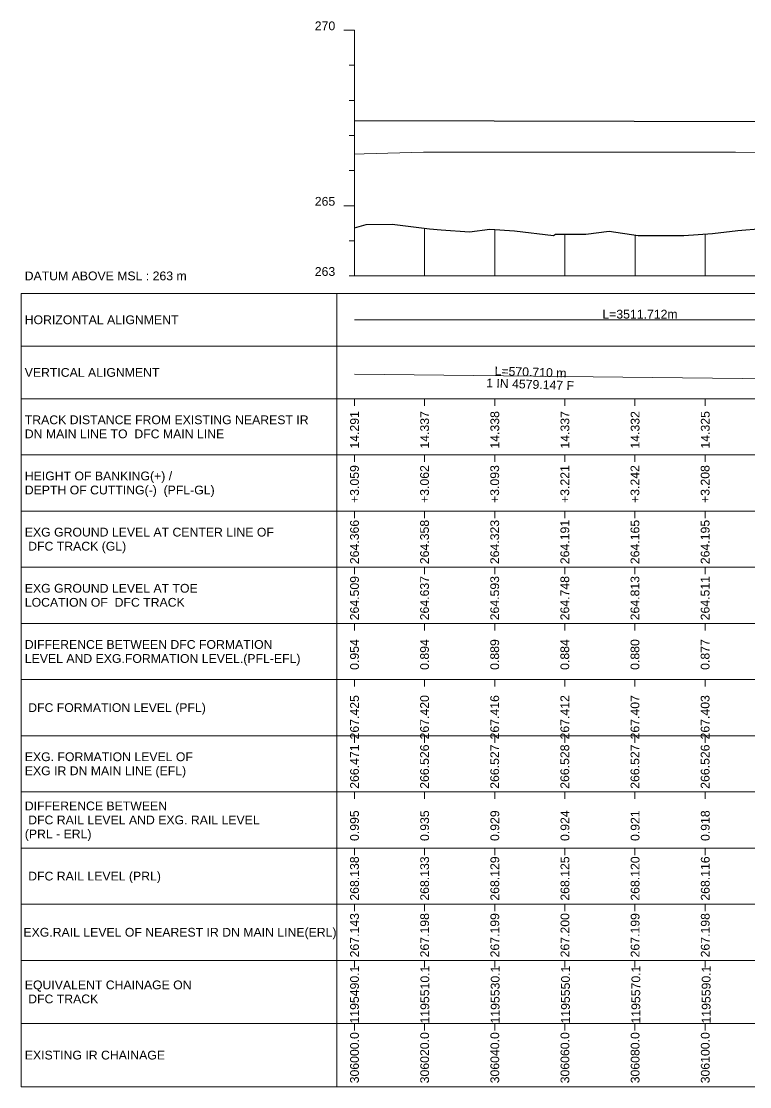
# Model space of a CAD drawing. Header units: metres. Extents: x 4905 to 19505, y -12340 to -11876.
# Drawn here: x 15905 to 16112.7, y -12231 to -11927.5 of the extents above; entities that cross this region are included whole.
import ezdxf
from ezdxf.enums import TextEntityAlignment as Align

# ---------------------------------------------------------------- set-up
doc = ezdxf.new("R2010")
doc.units = ezdxf.units.M
doc.header["$MEASUREMENT"] = 0
doc.layers.get('0').update_dxf_attribs({"lineweight": 0})
for name, color, linetype, lineweight in [('LS DATUM', 7, 'Continuous', 0), ('LS DATUM X', 7, 'Continuous', 0), ('LS DATUM Y', 7, 'Continuous', 0), ('LS DIFF. EXG.RL & PRO. RL', 10, 'Continuous', 0), ('LS DIFF. PFL & EFL', 10, 'Continuous', 0), ('LS EXG GL', 7, 'Continuous', 0), ('LS EXG IR CH', 7, 'Continuous', 0), ('LS EXG RL', 7, 'Continuous', 0), ('LS EXG. FL', 7, 'Continuous', 0), ('LS EXG. GL', 7, 'Continuous', 0), ('LS EXG. GL AT PRO. TOE', 7, 'Continuous', 0), ('LS EXG. IR CH', 7, 'Continuous', 0), ('LS EXG. RL', 7, 'Continuous', 0), ('LS FRAME', 7, 'Continuous', 0), ('LS PFL-EFL', 10, 'Continuous', 0), ('LS PRL-ERL', 10, 'Continuous', 0), ('LS PRO. CUT & FILL', 10, 'Continuous', 0), ('LS PRO. DFCC CH', 10, 'Continuous', 0), ('LS PRO. FL', 10, 'Continuous', 0), ('LS PRO. RL', 10, 'Continuous', 0), ('LS PROFILE EXG FL', 7, 'Continuous', 25), ('LS PROFILE EXG GL', 7, 'Continuous', 30), ('LS PROFILE PRO FL', 1, 'Continuous', 30), ('LS TICKS', 7, 'Continuous', 0), ('LS TRACK CENTER', 10, 'Continuous', 0), ("LS TRACK CENTER's", 10, 'Continuous', 0), ('Profile Grid', 7, 'Continuous', 0), ('Profile Vertical Alignment', 7, 'Continuous', 0)]:
    doc.layers.add(name, color=color, linetype=linetype, lineweight=lineweight)
doc.layers.add('LS HORIZONTAL ALIGNMENT', color=10, linetype='Continuous')
doc.layers.add('LS VERTICAL ALIGNMENT', color=10, linetype='Continuous')
doc.styles.get("Standard").update_dxf_attribs({"font": 'arial.ttf'})
doc.styles.add('Style-Arial', font='arial.ttf')
doc.styles.add('StyleArial', font='arial.ttf')

msp = doc.modelspace()

# ---------------------------------------------------------------- linework, layer by layer
msp.add_lwpolyline([(15905, -12005), (15995, -12005)])
at = {"layer": 'LS DATUM X', "color": 7, "linetype": 'Continuous', "lineweight": 0}
msp.add_line((16000, -12000), (16500, -12000), dxfattribs=at)
at = {"layer": 'LS DATUM Y', "color": 7, "linetype": 'Continuous', "lineweight": 0}
for p, q in [((15997, -11930), (16000, -11930)), ((15997, -11930), (16000, -11930)), ((16000, -12000), (16000, -11930)), ((15998.5, -11940), (16000, -11940)), ((15998.5, -11950), (16000, -11950)), ((15998.5, -11960), (16000, -11960)), ((15998.5, -11970), (16000, -11970)), ((15997, -11980), (16000, -11980)), ((15998.5, -11990), (16000, -11990)), ((15998.5, -12000), (16000, -12000))]:
    msp.add_line(p, q, dxfattribs=at)
at = {"layer": 'LS FRAME'}
for points in [[(15995, -12231), (15905, -12231), (15905, -12005)], [(15995, -12020), (15905, -12020)], [(15995, -12035), (15905, -12035)], [(15995, -12051), (15905, -12051)], [(15905, -12051), (15995, -12051)], [(15995, -12067), (15905, -12067)], [(15905, -12067), (15995, -12067)], [(15995, -12083), (15905, -12083)], [(15905, -12083), (15995, -12083)], [(15995, -12099), (15905, -12099)], [(15995, -12115), (15905, -12115)], [(15905, -12115), (15995, -12115)], [(15995, -12131), (15905, -12131)], [(15905, -12131), (15995, -12131)], [(15995, -12147), (15905, -12147)], [(15905, -12147), (15995, -12147)], [(15995, -12163), (15905, -12163)], [(15905, -12163), (15995, -12163)], [(15995, -12179), (15905, -12179)], [(15995, -12195), (15905, -12195)], [(15995, -12213), (15905, -12213)]]:
    msp.add_lwpolyline(points, dxfattribs=at)
at = {"layer": 'LS FRAME', "color": 7, "linetype": 'Continuous', "lineweight": 0, "flags": 128}
for points in [[(15995, -12020), (16505, -12020), (16505, -12005), (15995, -12005), (15995, -12020)], [(15995, -12035), (16505, -12035), (16505, -12020), (15995, -12020), (15995, -12035)], [(15995, -12051), (16505, -12051), (16505, -12035), (15995, -12035), (15995, -12051)], [(15995, -12067), (16505, -12067), (16505, -12051), (15995, -12051), (15995, -12067)], [(15995, -12083), (16505, -12083), (16505, -12067), (15995, -12067), (15995, -12083)], [(15995, -12099), (16505, -12099), (16505, -12083), (15995, -12083), (15995, -12099)], [(15995, -12115), (16505, -12115), (16505, -12099), (15995, -12099), (15995, -12115)], [(15995, -12131), (16505, -12131), (16505, -12115), (15995, -12115), (15995, -12131)], [(15995, -12147), (16505, -12147), (16505, -12131), (15995, -12131), (15995, -12147)], [(15995, -12163), (16505, -12163), (16505, -12147), (15995, -12147), (15995, -12163)], [(15995, -12179), (16505, -12179), (16505, -12163), (15995, -12163), (15995, -12179)], [(15995, -12195), (16505, -12195), (16505, -12179), (15995, -12179), (15995, -12195)], [(15995, -12213), (16505, -12213), (16505, -12195), (15995, -12195), (15995, -12213)], [(15995, -12231), (16505, -12231), (16505, -12213), (15995, -12213), (15995, -12231)]]:
    msp.add_lwpolyline(points, close=True, dxfattribs=at)
at = {"layer": 'LS PROFILE EXG FL', "lineweight": 0}
msp.add_lwpolyline([(16000, -11965.29), (16002.73, -11965.22), (16019.68, -11964.74), (16038.11, -11964.73), (16056.25, -11964.72), (16071.97, -11964.73), (16092.31, -11964.74), (16108.62, -11964.75), (16129.54, -11964.86)], dxfattribs=at)
at = {"layer": 'LS PROFILE EXG GL', "flags": 128}
msp.add_lwpolyline([(16000, -11986.34), (16003.31, -11985.38), (16010.77, -11985.25), (16021.4, -11986.61), (16024.67, -11986.85), (16032.77, -11987.47), (16038.62, -11986.67), (16038.62, -11986.67), (16045.59, -11987.2), (16056.69, -11988.44), (16057.26, -11988.08), (16057.26, -11988.08), (16065.92, -11988.11), (16072.56, -11987.22), (16072.56, -11987.22), (16080.86, -11988.49), (16093.9, -11988.51), (16093.9, -11988.51), (16102.04, -11987.9), (16109.33, -11987.02), (16123.14, -11985.94)], dxfattribs=at)
at = {"layer": 'LS PROFILE PRO FL'}
msp.add_line((16000, -11955.75), (16240.04, -11956.28), dxfattribs=at)
at = {"layer": 'LS TICKS', "color": 7, "linetype": 'Continuous', "lineweight": 0, "flags": 128}
for points in [[(16000, -12037), (16000, -12035)], [(16019.97, -12037), (16019.97, -12035)], [(16039.97, -12037), (16039.97, -12035)], [(16059.96, -12037), (16059.96, -12035)], [(16079.96, -12037), (16079.96, -12035)], [(16099.96, -12037), (16099.96, -12035)], [(16000, -12053), (16000, -12051)], [(16019.97, -12053), (16019.97, -12051)], [(16039.97, -12053), (16039.97, -12051)], [(16059.96, -12053), (16059.96, -12051)], [(16079.96, -12053), (16079.96, -12051)], [(16099.96, -12053), (16099.96, -12051)], [(16000, -12069), (16000, -12067)], [(16019.97, -12069), (16019.97, -12067)], [(16039.97, -12069), (16039.97, -12067)], [(16059.96, -12069), (16059.96, -12067)], [(16079.96, -12069), (16079.96, -12067)], [(16099.96, -12069), (16099.96, -12067)], [(16000, -12085), (16000, -12083)], [(16019.97, -12085), (16019.97, -12083)], [(16039.97, -12085), (16039.97, -12083)], [(16059.96, -12085), (16059.96, -12083)], [(16079.96, -12085), (16079.96, -12083)], [(16099.96, -12085), (16099.96, -12083)], [(16000, -12101), (16000, -12099)], [(16019.97, -12101), (16019.97, -12099)], [(16039.97, -12101), (16039.97, -12099)], [(16059.96, -12101), (16059.96, -12099)], [(16079.96, -12101), (16079.96, -12099)], [(16099.96, -12101), (16099.96, -12099)], [(16000, -12117), (16000, -12115)], [(16019.97, -12117), (16019.97, -12115)], [(16039.97, -12117), (16039.97, -12115)], [(16059.96, -12117), (16059.96, -12115)], [(16079.96, -12117), (16079.96, -12115)], [(16099.96, -12117), (16099.96, -12115)], [(16000, -12133), (16000, -12131)], [(16019.97, -12133), (16019.97, -12131)], [(16039.97, -12133), (16039.97, -12131)], [(16059.96, -12133), (16059.96, -12131)], [(16079.96, -12133), (16079.96, -12131)], [(16099.96, -12133), (16099.96, -12131)], [(16000, -12149), (16000, -12147)], [(16019.97, -12149), (16019.97, -12147)], [(16039.97, -12149), (16039.97, -12147)], [(16059.96, -12149), (16059.96, -12147)], [(16079.96, -12149), (16079.96, -12147)], [(16099.96, -12149), (16099.96, -12147)], [(16000, -12165), (16000, -12163)], [(16019.97, -12165), (16019.97, -12163)], [(16039.97, -12165), (16039.97, -12163)], [(16059.96, -12165), (16059.96, -12163)], [(16079.96, -12165), (16079.96, -12163)], [(16099.96, -12165), (16099.96, -12163)], [(16000, -12181), (16000, -12179)], [(16019.97, -12181), (16019.97, -12179)], [(16039.97, -12181), (16039.97, -12179)], [(16059.96, -12181), (16059.96, -12179)], [(16079.96, -12181), (16079.96, -12179)], [(16099.96, -12181), (16099.96, -12179)], [(16000, -12197), (16000, -12195)], [(16019.97, -12197), (16019.97, -12195)], [(16039.97, -12197), (16039.97, -12195)], [(16059.96, -12197), (16059.96, -12195)], [(16079.96, -12197), (16079.96, -12195)], [(16099.96, -12197), (16099.96, -12195)], [(16000, -12215), (16000, -12213)], [(16019.97, -12215), (16019.97, -12213)], [(16039.97, -12215), (16039.97, -12213)], [(16059.96, -12215), (16059.96, -12213)], [(16079.96, -12215), (16079.96, -12213)], [(16099.96, -12215), (16099.96, -12213)]]:
    msp.add_lwpolyline(points, dxfattribs=at)
at = {"layer": 'Profile Grid', "flags": 128}
for points in [[(16019.97, -12000), (16019.97, -11986.42)], [(16039.97, -12000), (16039.97, -11986.77)], [(16059.97, -12000), (16059.97, -11988.09)], [(16079.97, -12000), (16079.97, -11988.35)], [(16099.96, -12000), (16099.96, -11988.05)], [(16000, -12000), (16000, -11999.87)]]:
    msp.add_lwpolyline(points, dxfattribs=at)
at = {"layer": 'Profile Vertical Alignment', "color": 1, "elevation": 0, "flags": 128}
msp.add_lwpolyline([(16000, -12012.5), (16500, -12012.5)], dxfattribs=at)
at = {"layer": 'Profile Vertical Alignment', "color": 1, "flags": 128}
msp.add_lwpolyline([(16000, -12028), (16238.04, -12030.63)], dxfattribs=at)

# ---------------------------------------------------------------- texts
at = {"layer": 'LS DATUM', "color": 7, "style": 'StyleArial'}
msp.add_text('DATUM ABOVE MSL : 263 m', height=2.5, rotation=0, dxfattribs=at).set_placement((15905.97, -12000), align=Align.MIDDLE_LEFT)
at = {"layer": 'LS DATUM Y', "color": 7, "lineweight": 0, "style": 'Style-Arial'}
for s, p in [('270', (15994.5, -11930)), ('270', (15994.5, -11930)), ('265', (15994.5, -11980)), ('263', (15994.5, -12000))]:
    msp.add_text(s, height=2.5, dxfattribs=at).set_placement(p, align=Align.RIGHT)
at = {"layer": 'LS DIFF. EXG.RL & PRO. RL', "color": 10, "style": 'StyleArial'}
for s, p in [('DIFFERENCE BETWEEN ', (15906, -12151)), (' DFC RAIL LEVEL AND EXG. RAIL LEVEL ', (15906, -12155)), ('(PRL - ERL)', (15906, -12159))]:
    msp.add_text(s, height=2.5, rotation=0, dxfattribs=at).set_placement(p, align=Align.MIDDLE_LEFT)
at = {"layer": 'LS DIFF. PFL & EFL', "color": 10, "style": 'StyleArial'}
for s, p in [('DIFFERENCE BETWEEN DFC FORMATION ', (15906, -12105)), ('LEVEL AND EXG.FORMATION LEVEL.(PFL-EFL)', (15906, -12109))]:
    msp.add_text(s, height=2.5, rotation=0, dxfattribs=at).set_placement(p, align=Align.MIDDLE_LEFT)
at = {"layer": 'LS EXG GL', "style": 'Style-Arial'}
for s, p in [('264.366', (16000, -12069.5)), ('264.358', (16019.97, -12069.5)), ('264.323', (16039.97, -12069.5)), ('264.191', (16059.96, -12069.5)), ('264.165', (16079.96, -12069.5)), ('264.195', (16099.96, -12069.5))]:
    msp.add_text(s, height=2.5, rotation=90, dxfattribs=at).set_placement(p, align=Align.MIDDLE_RIGHT)
at = {"layer": 'LS EXG IR CH', "lineweight": 0, "style": 'Style-Arial'}
for s, p in [('306000.0', (16000, -12215.47)), ('306020.0', (16020, -12215.47)), ('306040.0', (16040, -12215.47)), ('306060.0', (16060, -12215.47)), ('306080.0', (16080, -12215.47)), ('306100.0', (16100, -12215.47))]:
    msp.add_text(s, height=2.5, rotation=90, dxfattribs=at).set_placement(p, align=Align.MIDDLE_RIGHT)
at = {"layer": 'LS EXG RL', "style": 'Style-Arial'}
for s, p in [('267.143', (16000, -12181.54)), ('267.198', (16020, -12181.54)), ('267.199', (16040, -12181.54)), ('267.200', (16060, -12181.54)), ('267.199', (16080, -12181.54)), ('267.198', (16100, -12181.54))]:
    msp.add_text(s, height=2.5, rotation=90, dxfattribs=at).set_placement(p, align=Align.MIDDLE_RIGHT)
at = {"layer": 'LS EXG. FL'}
for s, p in [('266.471', (16000, -12133.5)), ('266.526', (16019.97, -12133.5)), ('266.527', (16039.97, -12133.5)), ('266.528', (16059.96, -12133.5)), ('266.527', (16079.96, -12133.5)), ('266.526', (16099.96, -12133.5))]:
    msp.add_text(s, height=2.5, rotation=90, dxfattribs=at).set_placement(p, align=Align.MIDDLE_RIGHT)
at = {"layer": 'LS EXG. FL', "style": 'StyleArial'}
for s, p in [('EXG. FORMATION LEVEL OF', (15906, -12137)), ('EXG IR DN MAIN LINE (EFL)', (15906, -12141))]:
    msp.add_text(s, height=2.5, rotation=0, dxfattribs=at).set_placement(p, align=Align.MIDDLE_LEFT)
at = {"layer": 'LS EXG. GL', "color": 7, "style": 'StyleArial'}
for s, p in [('EXG GROUND LEVEL AT CENTER LINE OF ', (15906, -12073)), (' DFC TRACK (GL)', (15906, -12077))]:
    msp.add_text(s, height=2.5, rotation=0, dxfattribs=at).set_placement(p, align=Align.MIDDLE_LEFT)
at = {"layer": 'LS EXG. GL AT PRO. TOE'}
for s, p in [('264.509', (16000, -12085.5)), ('264.637', (16019.97, -12085.5)), ('264.593', (16039.97, -12085.5)), ('264.748', (16059.96, -12085.5)), ('264.813', (16079.96, -12085.5)), ('264.511', (16099.96, -12085.5))]:
    msp.add_text(s, height=2.5, rotation=90, dxfattribs=at).set_placement(p, align=Align.MIDDLE_RIGHT)
at = {"layer": 'LS EXG. GL AT PRO. TOE', "color": 7, "style": 'StyleArial'}
for s, p in [('EXG GROUND LEVEL AT TOE', (15906, -12089)), ('LOCATION OF  DFC TRACK', (15906, -12093))]:
    msp.add_text(s, height=2.5, rotation=0, dxfattribs=at).set_placement(p, align=Align.MIDDLE_LEFT)
at = {"layer": 'LS EXG. IR CH', "style": 'StyleArial'}
msp.add_text('EXISTING IR CHAINAGE', height=2.5, rotation=0, dxfattribs=at).set_placement((15906, -12222), align=Align.MIDDLE_LEFT)
at = {"layer": 'LS EXG. RL', "style": 'StyleArial'}
msp.add_text('EXG.RAIL LEVEL OF NEAREST IR DN MAIN LINE(ERL)', height=2.5, rotation=0, dxfattribs=at).set_placement((15905.61, -12187), align=Align.MIDDLE_LEFT)
at = {"layer": 'LS HORIZONTAL ALIGNMENT', "style": 'StyleArial'}
msp.add_text('HORIZONTAL ALIGNMENT', height=2.5, rotation=0, dxfattribs=at).set_placement((15905.97, -12012.5), align=Align.MIDDLE_LEFT)
at = {"layer": 'LS PFL-EFL'}
for s, p in [('0.954', (16000, -12103.5)), ('0.894', (16019.97, -12103.5)), ('0.889', (16039.97, -12103.5)), ('0.884', (16059.96, -12103.5)), ('0.880', (16079.96, -12103.5)), ('0.877', (16099.96, -12103.5))]:
    msp.add_text(s, height=2.5, rotation=90, dxfattribs=at).set_placement(p, align=Align.MIDDLE_RIGHT)
for s, p in [('267.425', (16000, -12125.75)), ('267.420', (16019.97, -12125.75)), ('267.416', (16039.97, -12125.75)), ('267.412', (16059.96, -12125.75)), ('267.407', (16079.96, -12125.75)), ('267.403', (16099.96, -12125.75))]:
    msp.add_text(s, height=2.5, rotation=90, dxfattribs=at).set_placement(p, align=Align.MIDDLE_CENTER)
at = {"layer": 'LS PRL-ERL'}
for s, p in [('0.995', (16001.25, -12161)), ('0.935', (16021.25, -12161)), ('0.929', (16041.25, -12161)), ('0.924', (16061.25, -12161)), ('0.921', (16081.25, -12161)), ('0.918', (16101.25, -12161))]:
    msp.add_text(s, height=2.5, rotation=90, dxfattribs=at).set_placement(p)
at = {"layer": 'LS PRO. CUT & FILL', "color": 10, "style": 'StyleArial'}
for s, p in [('HEIGHT OF BANKING(+) /', (15906, -12057)), ('DEPTH OF CUTTING(-)  (PFL-GL)', (15906, -12061))]:
    msp.add_text(s, height=2.5, rotation=0, dxfattribs=at).set_placement(p, align=Align.MIDDLE_LEFT)
at = {"layer": 'LS PRO. DFCC CH'}
for s, p in [('1195490.1', (16001.25, -12213)), ('1195510.1', (16021.3, -12213)), ('1195530.1', (16041.35, -12213)), ('1195550.1', (16061.4, -12213)), ('1195570.1', (16081.45, -12213)), ('1195590.1', (16101.5, -12213))]:
    msp.add_text(s, height=2.5, rotation=90, dxfattribs=at).set_placement(p)
at = {"layer": 'LS PRO. DFCC CH', "color": 10, "style": 'Style-Arial'}
for s, p in [('EQUIVALENT CHAINAGE ON ', (15906, -12202)), (' DFC TRACK', (15906, -12206))]:
    msp.add_text(s, height=2.5, rotation=0, dxfattribs=at).set_placement(p, align=Align.MIDDLE_LEFT)
at = {"layer": 'LS PRO. FL', "color": 10, "style": 'StyleArial'}
msp.add_text(' DFC FORMATION LEVEL (PFL) ', height=2.5, rotation=0, dxfattribs=at).set_placement((15906, -12123), align=Align.MIDDLE_LEFT)
at = {"layer": 'LS PRO. RL'}
for s, p in [('268.138', (16001.25, -12178)), ('268.133', (16021.25, -12178)), ('268.129', (16041.25, -12178)), ('268.125', (16061.25, -12178)), ('268.120', (16081.25, -12178)), ('268.116', (16101.25, -12178))]:
    msp.add_text(s, height=2.5, rotation=90, dxfattribs=at).set_placement(p)
at = {"layer": 'LS PRO. RL', "color": 10, "style": 'StyleArial'}
msp.add_text(' DFC RAIL LEVEL (PRL)', height=2.5, rotation=0, dxfattribs=at).set_placement((15906, -12171), align=Align.MIDDLE_LEFT)
at = {"layer": 'LS TRACK CENTER'}
for s, p in [('14.291 ', (16001.25, -12049.2)), ('14.337 ', (16021.25, -12049.2)), ('14.338 ', (16041.25, -12049.2)), ('14.337 ', (16061.25, -12049.2)), ('14.332 ', (16081.25, -12049.2)), ('14.325 ', (16101.25, -12049.2))]:
    msp.add_text(s, height=2.5, rotation=90, dxfattribs=at).set_placement(p)
for s, p in [('+3.059', (16000, -12059.3)), ('+3.062', (16019.97, -12059.3)), ('+3.093', (16039.97, -12059.3)), ('+3.221', (16059.96, -12059.3)), ('+3.242', (16079.96, -12059.3)), ('+3.208', (16099.96, -12059.3))]:
    msp.add_text(s, height=2.5, rotation=90, dxfattribs=at).set_placement(p, align=Align.MIDDLE_CENTER)
at = {"layer": "LS TRACK CENTER's", "color": 10, "style": 'StyleArial'}
for s, p in [('TRACK DISTANCE FROM EXISTING NEAREST IR ', (15906, -12041)), ('DN MAIN LINE TO  DFC MAIN LINE', (15906, -12045))]:
    msp.add_text(s, height=2.5, rotation=0, dxfattribs=at).set_placement(p, align=Align.MIDDLE_LEFT)
at = {"layer": 'LS VERTICAL ALIGNMENT', "style": 'StyleArial'}
msp.add_text('VERTICAL ALIGNMENT', height=2.5, rotation=0, dxfattribs=at).set_placement((15905.97, -12027.5), align=Align.MIDDLE_LEFT)
at = {"layer": 'LS VERTICAL ALIGNMENT', "insert": (16050.13, -12029.14), "char_height": 2.5, "attachment_point": 5, "rotation": 358.1815, "line_spacing_factor": 0.84, "style": 'Style-Arial'}
msp.add_mtext('L=570.710 m\\P1 IN 4579.147 F', dxfattribs=at)
at = {"layer": 'Profile Vertical Alignment', "color": 1, "insert": (16081.39, -12010.92), "char_height": 2.5, "width": 20.8338, "attachment_point": 5, "line_spacing_factor": 0.96, "style": 'Style-Arial'}
msp.add_mtext('{\\fArial|b0|i0|c0|p34;L=3511.712m}', dxfattribs=at)

doc.saveas('drawing.dxf')
